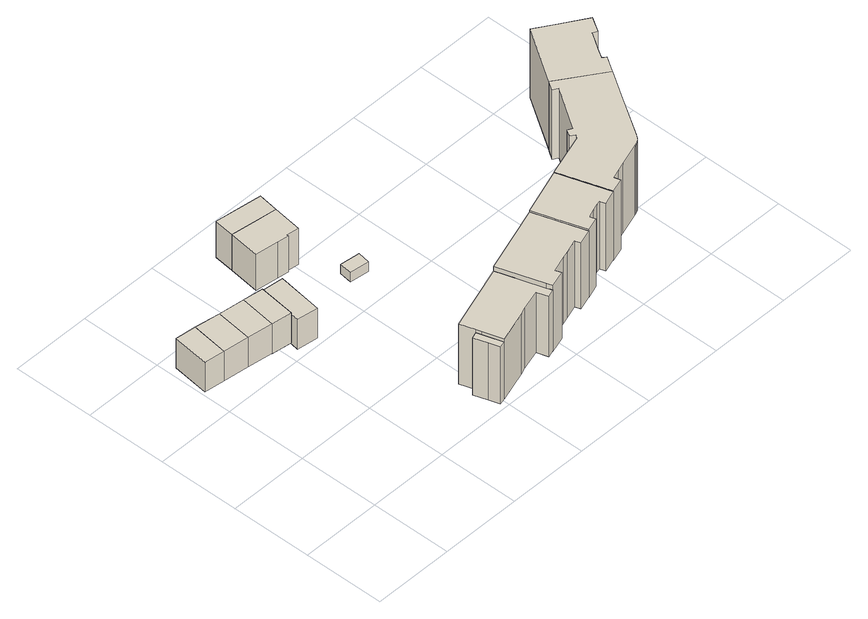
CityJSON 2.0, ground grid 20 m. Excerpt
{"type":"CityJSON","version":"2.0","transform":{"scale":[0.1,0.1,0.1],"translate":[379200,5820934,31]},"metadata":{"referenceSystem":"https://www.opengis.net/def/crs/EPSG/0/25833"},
"CityObjects":{
"building1":{"type":"Building","attributes":{"Gemeindeschluessel":"11000005","BezugspunktDach":"2200","function":"31001_1010","measuredHeight":8.32,"storeysAboveGround":2},"address":[{"country":"Germany","locality":"Berlin","thoroughfareNumber":"141I","thoroughfareName":"Ruhlebener Straße"}],"geometry":[{"type":"Solid","lod":"1","boundaries":[[[[0,1,2,3]],[[4,5,6,7]],[[4,7,3,2]],[[5,4,2,1]],[[6,5,1,0]],[[7,6,0,3]]]]}]},
"building2":{"type":"Building","attributes":{"Gemeindeschluessel":"11000005","BezugspunktDach":"2200","function":"31001_1010","measuredHeight":8.32,"storeysAboveGround":2},"address":[{"country":"Germany","locality":"Berlin","thoroughfareNumber":"141K","thoroughfareName":"Ruhlebener Straße"}],"geometry":[{"type":"Solid","lod":"1","boundaries":[[[[8,9,1,0]],[[5,10,11,6]],[[5,6,0,1]],[[10,5,1,9]],[[11,10,9,8]],[[6,11,8,0]]]]}]},
"building3":{"type":"Building","attributes":{"Gemeindeschluessel":"11000005","BezugspunktDach":"2200","function":"31001_1010","measuredHeight":8.3,"storeysAboveGround":2},"address":[{"country":"Germany","locality":"Berlin","thoroughfareNumber":"139K","thoroughfareName":"Ruhlebener Straße"}],"geometry":[{"type":"Solid","lod":"1","boundaries":[[[[12,13,9,8]],[[10,14,15,11]],[[10,11,8,9]],[[14,10,9,13]],[[15,14,13,12]],[[11,15,12,8]]]]}]},
"building4":{"type":"Building","attributes":{"Gemeindeschluessel":"11000005","BezugspunktDach":"2200","function":"31001_1010","measuredHeight":8.42,"storeysAboveGround":2},"address":[{"country":"Germany","locality":"Berlin","thoroughfareNumber":"139I","thoroughfareName":"Ruhlebener Straße"}],"geometry":[{"type":"Solid","lod":"1","boundaries":[[[[16,17,13,12]],[[18,19,20,21]],[[18,21,12,13]],[[19,18,13,17]],[[20,19,17,16]],[[21,20,16,12]]]]}]},
"building5":{"type":"Building","attributes":{"Gemeindeschluessel":"11000005","BezugspunktDach":"2200","function":"31001_1010","measuredHeight":8.23,"storeysAboveGround":2},"address":[{"country":"Germany","locality":"Berlin","thoroughfareNumber":"139H","thoroughfareName":"Ruhlebener Straße"}],"geometry":[{"type":"Solid","lod":"1","boundaries":[[[[22,23,24,25,26]],[[27,28,29,30,31]],[[27,31,26,25]],[[28,27,25,24]],[[29,28,24,23]],[[30,29,23,22]],[[31,30,22,26]]]]}]},
"building6":{"type":"Building","attributes":{"Gemeindeschluessel":"11000005","function":"31001_1010"},"address":[{"country":"Germany","locality":"Berlin","thoroughfareNumber":"20","thoroughfareName":"Elsgrabenweg"}],"children":["building6-1","building6-2"]},
"building6-1":{"type":"BuildingPart","attributes":{"BezugspunktDach":"2200","measuredHeight":19.87,"storeysAboveGround":5},"parents":["building6"],"geometry":[{"type":"MultiSurface","lod":"1","boundaries":[[[32,33,34,35,36,37,38,39,40,41,42]],[[43,44,45,46,47,48,49,50,51,52,53]],[[43,53,42,41]],[[44,43,41,40]],[[45,44,40,39]],[[46,45,39,38]],[[47,46,38,37]],[[48,47,37,36]],[[49,48,36,35]],[[50,49,35,34]],[[54,55,34,33]],[[52,56,54,51,33,32]],[[53,52,32,42]],[[51,50,55,54]],[[51,54,56,52]]]}]},
"building6-2":{"type":"BuildingPart","attributes":{"BezugspunktDach":"2200","measuredHeight":16.07,"storeysAboveGround":5},"parents":["building6"],"geometry":[{"type":"MultiSurface","lod":"1","boundaries":[[[57,58,55,56,59]],[[52,50,60,61,62]],[[52,62,59,56]],[[60,50,55,58]],[[61,60,58,57]],[[62,61,57,59]],[[51,54,55,50]],[[52,56,54,51]]]}]},
"building7":{"type":"Building","attributes":{"Gemeindeschluessel":"11000005","BezugspunktDach":"2200","function":"31001_1010","measuredHeight":11.52,"storeysAboveGround":2},"address":[{"country":"Germany","locality":"Berlin","thoroughfareNumber":"139G","thoroughfareName":"Ruhlebener Straße"}],"geometry":[{"type":"Solid","lod":"1","boundaries":[[[[63,64,65,66,67,68,69,70]],[[71,72,73,74,75,76,77,78]],[[71,78,70,69]],[[72,71,69,68]],[[73,72,68,67]],[[74,73,67,66]],[[75,74,66,65]],[[76,75,65,64]],[[77,76,64,63]],[[78,77,63,70]]]]}]},
"building8":{"type":"Building","attributes":{"Gemeindeschluessel":"11000005","BezugspunktDach":"2200","function":"31001_1010","measuredHeight":11.56,"storeysAboveGround":2},"address":[{"country":"Germany","locality":"Berlin","thoroughfareNumber":"139F","thoroughfareName":"Ruhlebener Straße"}],"geometry":[{"type":"Solid","lod":"1","boundaries":[[[[67,79,80,81,69]],[[82,83,84,73,71]],[[82,71,69,81]],[[83,82,81,80]],[[84,83,80,79]],[[73,84,79,67]],[[71,73,67,69]]]]}]},
"building9":{"type":"Building","attributes":{"Gemeindeschluessel":"11000005","BezugspunktDach":"2200","function":"31001_1313","measuredHeight":3.06,"storeysAboveGround":1},"address":[{"country":"Germany","locality":"Berlin","thoroughfareNumber":"139I (1)","thoroughfareName":"Ruhlebener Straße"}],"geometry":[{"type":"Solid","lod":"1","boundaries":[[[[85,86,87,88]],[[89,90,91,92]],[[89,92,88,87]],[[90,89,87,86]],[[91,90,86,85]],[[92,91,85,88]]]]}]},
"building10":{"type":"Building","attributes":{"Gemeindeschluessel":"11000005","BezugspunktDach":"2200","function":"31001_1010","measuredHeight":21.51,"storeysAboveGround":4},"address":[{"country":"Germany","locality":"Berlin","thoroughfareNumber":"18","thoroughfareName":"Elsgrabenweg"}],"geometry":[{"type":"Solid","lod":"1","boundaries":[[[[93,94,95,96,97,98,99,100,101,102,103,104]],[[105,106,107,108,109,110,111,112,113,114,115,116]],[[105,116,104,103]],[[106,105,103,102]],[[107,106,102,101]],[[108,107,101,100]],[[109,108,100,99]],[[110,109,99,98]],[[111,110,98,97]],[[112,111,97,96]],[[113,112,96,95]],[[114,113,95,94]],[[115,114,94,93]],[[116,115,93,104]]]]}]},
"building11":{"type":"Building","attributes":{"Gemeindeschluessel":"11000005","BezugspunktDach":"2200","function":"31001_1010","measuredHeight":22.27,"storeysAboveGround":4},"address":[{"country":"Germany","locality":"Berlin","thoroughfareNumber":"16","thoroughfareName":"Elsgrabenweg"}],"geometry":[{"type":"Solid","lod":"1","boundaries":[[[[117,118,119,120,121,122,123,124,125,126,127,128]],[[129,130,131,132,133,134,135,136,137,138,139,140]],[[129,140,128,127]],[[130,129,127,126]],[[131,130,126,125]],[[132,131,125,124]],[[133,132,124,123]],[[134,133,123,122]],[[135,134,122,121]],[[136,135,121,120]],[[137,136,120,119]],[[138,137,119,118]],[[139,138,118,117]],[[140,139,117,128]]]]}]},
"building12":{"type":"Building","attributes":{"Gemeindeschluessel":"11000005","BezugspunktDach":"2200","function":"31001_1010","measuredHeight":19.52,"storeysAboveGround":4},"address":[{"country":"Germany","locality":"Berlin","thoroughfareNumber":"12, 14","thoroughfareName":"Elsgrabenweg"}],"geometry":[{"type":"Solid","lod":"1","boundaries":[[[[141,142,143,144,145,146,147,148,149,150,151,152,153,154,155,156,157,158,159,160,161,162,163,164]],[[165,166,167,168,169,170,171,172,173,174,175,176,177,178,179,180,181,182,183,184,185,186,187,188]],[[165,188,164,163]],[[166,165,163,162]],[[167,166,162,161]],[[168,167,161,160]],[[169,168,160,159]],[[170,169,159,158]],[[171,170,158,157]],[[172,171,157,156]],[[173,172,156,155]],[[174,173,155,154]],[[175,174,154,153]],[[176,175,153,152]],[[177,176,152,151]],[[178,177,151,150]],[[179,178,150,149]],[[180,179,149,148]],[[181,180,148,147]],[[182,181,147,146]],[[183,182,146,145]],[[184,183,145,144]],[[185,184,144,143]],[[186,185,143,142]],[[187,186,142,141]],[[188,187,141,164]]]]}]},
"building13":{"type":"Building","attributes":{"Gemeindeschluessel":"11000005","BezugspunktDach":"2200","function":"31001_1010","measuredHeight":22.38,"storeysAboveGround":4},"address":[{"country":"Germany","locality":"Berlin","thoroughfareNumber":"10","thoroughfareName":"Elsgrabenweg"}],"geometry":[{"type":"Solid","lod":"1","boundaries":[[[[189,190,191,192,193,194,195,196,197,198,199,200]],[[201,202,203,204,205,206,207,208,209,210,211,212]],[[201,212,200,199]],[[202,201,199,198]],[[203,202,198,197]],[[204,203,197,196]],[[205,204,196,195]],[[206,205,195,194]],[[207,206,194,193]],[[208,207,193,192]],[[209,208,192,191]],[[210,209,191,190]],[[211,210,190,189]],[[212,211,189,200]]]]}]}
},
"vertices":[
[53,465,90],[65,556,90],[15,562,90],[3,472,90],[15,562,7],[65,556,7],[53,465,7],[3,472,7],
[116,457,90],[127,547,90],[127,547,7],[116,457,7],
[178,449,90],[190,539,90],[190,539,7],[178,449,7],
[228,442,90],[239,532,90],[190,539,6],[239,532,6],[228,442,6],[178,449,6],
[277,415,86],[292,526,86],[239,532,86],[228,442,86],[225,422,86],[228,442,3],[239,532,3],[292,526,3],[277,415,3],[225,422,3],
[381,75,176],[385,62,176],[400,14,176],[477,38,176],[493,44,176],[543,59,176],[552,31,176],[571,38,176],[546,115,176],[530,164,176],[369,111,176],[530,164,7],[546,115,7],[571,38,7],[552,31,7],[543,59,7],[493,44,7],[477,38,7],[400,14,7],[385,62,7],[381,75,7],[369,111,7],[385,62,167],[400,14,167],[381,75,167],
[376,35,167],[384,9,167],[365,69,167],[384,9,7],[376,35,7],[365,69,7],
[347,589,109],[374,585,109],[374,589,109],[404,585,109],[414,657,109],[357,664,109],[300,672,109],[290,597,109],[300,672,8],[357,664,8],[414,657,8],[404,585,8],[374,589,8],[374,585,8],[347,589,8],[290,597,8],
[421,706,109],[364,714,109],[306,722,109],[306,722,8],[364,714,8],[421,706,8],
[483,465,38],[488,496,38],[439,502,38],[435,471,38],[439,502,12],[488,496,12],[483,465,12],[435,471,12],
[566,52,189],[571,38,189],[611,51,189],[606,65,189],[645,78,189],[663,84,189],[696,95,189],[701,81,189],[737,93,189],[714,164,189],[696,219,189],[530,164,189],[696,219,4],[714,164,4],[737,93,4],[701,81,4],[696,95,4],[663,84,4],[645,78,4],[606,65,4],[611,51,4],[571,38,4],[566,52,4],[530,164,4],
[714,164,193],[737,93,193],[770,104,193],[765,118,193],[785,125,193],[802,131,193],[812,134,193],[817,120,193],[852,132,193],[829,202,193],[811,258,193],[696,219,193],[811,258,3],[829,202,3],[852,132,3],[817,120,3],[812,134,3],[802,131,3],[785,125,3],[765,118,3],[770,104,3],[737,93,3],[714,164,3],[696,219,3],
[852,132,195],[886,143,195],[881,158,195],[903,165,195],[924,172,195],[979,190,195],[984,192,195],[989,194,195],[993,197,195],[997,201,195],[1000,205,195],[1003,209,195],[1066,308,195],[1075,322,195],[1107,371,195],[998,445,195],[984,424,195],[996,416,195],[930,316,195],[919,322,195],[909,307,195],[920,299,195],[915,291,195],[811,258,195],[915,291,0],[920,299,0],[909,307,0],[919,322,0],[930,316,0],[996,416,0],[984,424,0],[998,445,0],[1107,371,0],[1075,322,0],[1066,308,0],[1003,209,0],[1000,205,0],[997,201,0],[993,197,0],[989,194,0],[984,192,0],[979,190,0],[924,172,0],[903,165,0],[881,158,0],[886,143,0],[852,132,0],[811,258,0],
[1048,411,193],[1107,371,193],[1131,409,193],[1122,416,193],[1137,441,193],[1147,456,193],[1162,479,193],[1173,473,193],[1195,509,193],[1135,547,193],[1085,579,193],[998,445,193],[1085,579,1],[1135,547,1],[1195,509,1],[1173,473,1],[1162,479,1],[1147,456,1],[1137,441,1],[1122,416,1],[1131,409,1],[1107,371,1],[1048,411,1],[998,445,1]
]}
